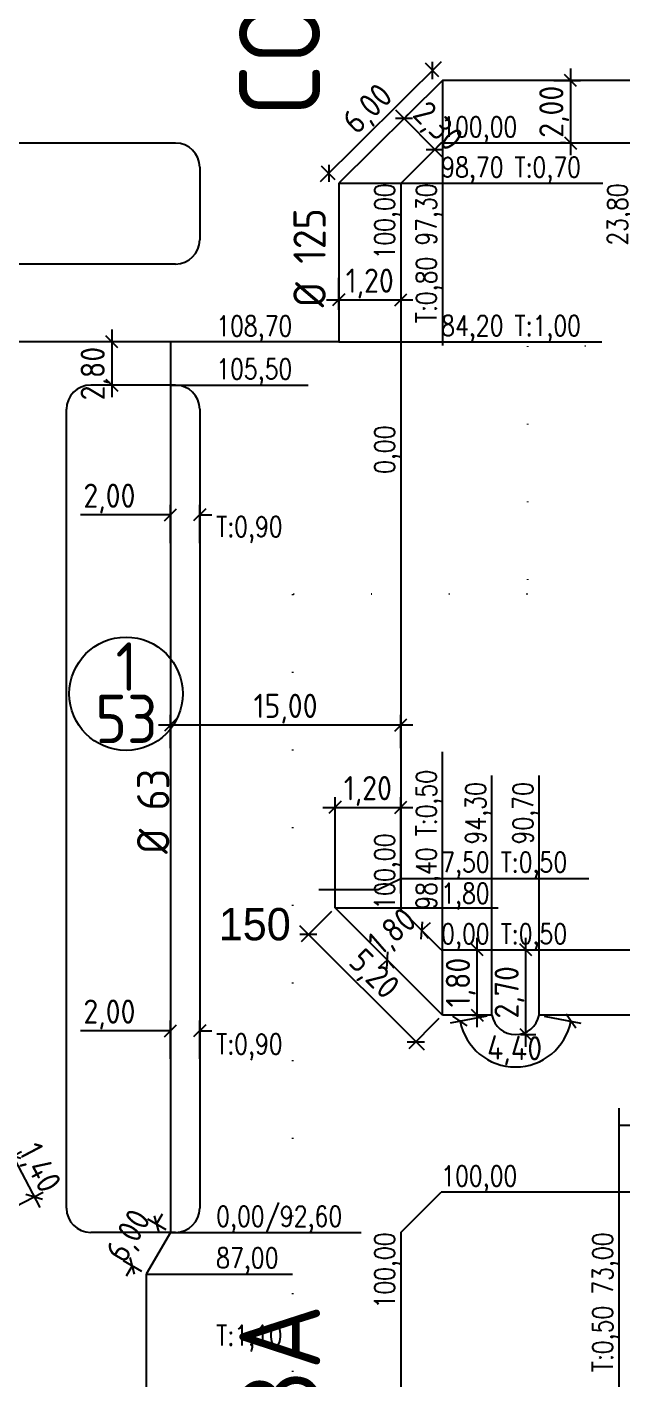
# Model space of a CAD drawing. Extents: x -48 to 13651, y -112 to 3468.
# Drawn here: x 1466 to 1539.6, y 1316 to 1483.5 of the extents above; entities that cross this region are included whole.
import ezdxf
from ezdxf.enums import TextEntityAlignment as Align

# ---------------------------------------------------------------- set-up
doc = ezdxf.new("R2010")
doc.units = 0
doc.header["$LTSCALE"] = 6
doc.header["$MEASUREMENT"] = 0
doc.linetypes.add('DOT2', pattern=[3.175, 0, -3.175])
doc.linetypes.add('HIDDEN', pattern=[0.375, 0.25, -0.125])
doc.layers.get('0').update_dxf_attribs({"linetype": 'CONTINUOUS'})
doc.layers.get('DEFPOINTS').update_dxf_attribs({"linetype": 'CONTINUOUS'})
for name, color, linetype in [('125', 101, 'CONTINUOUS'), ('50', 41, 'CONTINUOUS'), ('CAS', 7, 'CONTINUOUS'), ('CAÑERIA SIN CROQUIS', 210, 'HIDDEN'), ('Caño 110mm', 170, 'CONTINUOUS'), ('COTA', 2, 'CONTINUOUS'), ('MANZANAS', 7, 'CONTINUOUS'), ('NUMCASA', 12, 'CONTINUOUS'), ('NUMERO-CROQUIS', 13, 'CONTINUOUS'), ('PROGRESIVA', 60, 'CONTINUOUS'), ('RADIO', 4, 'DOT2'), ('TXTDIAMETRO', 7, 'CONTINUOUS')]:
    doc.layers.add(name, color=color, linetype=linetype)
doc.layers.add('ATENCION', color=7, linetype='CONTINUOUS', plot=False)
doc.styles.add('ABADIMTCONDE', font='isocp.shx')
doc.styles.add('GEOSLAB703LTBT', font='isocp.shx', dxfattribs={"width": 0.9, "height": 8})
doc.styles.add('GOTHICE', font='GOTHICE.shx', dxfattribs={"height": 0.6})
doc.styles.add('ROMANS', font='romans.shx', dxfattribs={"width": 0.8, "height": 2.5})
doc.dimstyles.new('COTA02', dxfattribs={"dimtxt": 3, "dimasz": 1.5, "dimexe": 1.25, "dimexo": 0.625, "dimgap": 0.3, "dimtad": 1, "dimtoh": 1, "dimdsep": 46, "dimlunit": 6, "dimtxsty": 'ABADIMTCONDE', "dimblk1": 'OBLIQUE', "dimblk2": 'OBLIQUE', "dimsah": 1, "dimcen": 2.5, "dimdle": 1.5, "dimclrd": 60, "dimclre": 60, "dimclrt": 256, "dimadec": 0, "dimazin": 0, "dimtfac": 1, "dimtix": 1, "dimtofl": 0, "dimtmove": 0, "dimatfit": 0, "dimldrblk": 'OBLIQUE', "dimfxl": 1, "dimtolj": 1, "dimtzin": 0, "dimarcsym": 0})

# ---------------------------------------------------------------- blocks, each defined once
blk = doc.blocks.new('D63')
at = {"layer": 'TXTDIAMETRO', "color": 7, "ltscale": 0.1, "style": 'ABADIMTCONDE'}
blk.add_text('Ø 63', height=4, dxfattribs=at).set_placement((0, 0), align=Align.MIDDLE)
blk = doc.blocks.new('_OBLIQUE')
at = {"color": 0, "linetype": 'ByBlock'}
blk.add_line((-0.5, -0.5), (0.5, 0.5), dxfattribs=at)
blk = doc.blocks.new('*D945')
at = {"layer": 'COTA', "color": 60, "lineweight": -2, "transparency": 16777216}
for p, q in [((1504.09, 1376.13), (1504.09, 1388.07)), ((1512.23, 1376.13), (1512.23, 1388.07)), ((1502.59, 1386.82), (1513.73, 1386.82))]:
    blk.add_line(p, q, dxfattribs=at)
at = {"layer": 'DEFPOINTS', "color": 0, "transparency": 16777216}
for p in [(1512.23, 1386.82), (1504.09, 1375.5), (1512.23, 1375.5)]:
    blk.add_point(p, dxfattribs=at)
at = {"layer": 'COTA', "color": 60, "lineweight": -2, "transparency": 16777216, "xscale": 1.5, "yscale": 1.5, "zscale": 1.5, "rotation": 180}
blk.add_blockref('_OBLIQUE', (1504.09, 1386.82), dxfattribs=at)
at = {"layer": 'COTA', "color": 60, "lineweight": -2, "transparency": 16777216, "xscale": 1.5, "yscale": 1.5, "zscale": 1.5}
blk.add_blockref('_OBLIQUE', (1512.23, 1386.82), dxfattribs=at)
at = {"layer": 'COTA', "transparency": 16777216, "insert": (1508.16, 1388.85), "char_height": 3, "attachment_point": 5, "style": 'ABADIMTCONDE'}
blk.add_mtext('\\A1;1,20', dxfattribs=at)
blk = doc.blocks.new('*D946')
at = {"layer": 'COTA', "color": 60, "lineweight": -2, "transparency": 16777216}
for p, q in [((1503.65, 1373.92), (1499.91, 1370.17)), ((1515.16, 1356.71), (1499.73, 1372.12)), ((1516.95, 1360.64), (1513.21, 1356.89))]:
    blk.add_line(p, q, dxfattribs=at)
at = {"layer": 'DEFPOINTS', "color": 0, "transparency": 16777216}
for p in [(1504.09, 1374.36), (1500.79, 1371.06), (1517.39, 1361.08)]:
    blk.add_point(p, dxfattribs=at)
at = {"layer": 'COTA', "color": 60, "lineweight": -2, "transparency": 16777216, "xscale": 1.5, "yscale": 1.5, "zscale": 1.5}
for p, rotation in [((1500.79, 1371.06), 135.0429814309584), ((1514.09, 1357.77), 315.0429814309584)]:
    blk.add_blockref('_OBLIQUE', p, dxfattribs=dict(at, rotation=rotation))
at = {"layer": 'COTA', "transparency": 16777216, "insert": (1508.75, 1365.97), "char_height": 3, "attachment_point": 5, "rotation": 315.043, "style": 'ABADIMTCONDE'}
blk.add_mtext('\\A1;5,20', dxfattribs=at)
blk = doc.blocks.new('*D947')
at = {"layer": 'COTA', "color": 60, "lineweight": -2, "transparency": 16777216}
for p, q in [((1514.79, 1371.56), (1515.92, 1372.54)), ((1514.99, 1371.33), (1515.61, 1370.62)), ((1510.56, 1367.87), (1509.42, 1366.89)), ((1510.75, 1367.65), (1511.38, 1366.93))]:
    blk.add_line(p, q, dxfattribs=at)
at = {"layer": 'DEFPOINTS', "color": 0, "transparency": 16777216}
for p in [(1514.57, 1371.8), (1514.79, 1371.56), (1510.34, 1368.12)]:
    blk.add_point(p, dxfattribs=at)
at = {"layer": 'COTA', "color": 60, "lineweight": -2, "transparency": 16777216, "xscale": 1.5, "yscale": 1.5, "zscale": 1.5}
for p, rotation in [((1514.79, 1371.56), 221.055558795218), ((1510.56, 1367.87), 41.05555879521807)]:
    blk.add_blockref('_OBLIQUE', p, dxfattribs=dict(at, rotation=rotation))
at = {"layer": 'COTA', "transparency": 16777216, "insert": (1511.34, 1371.24), "char_height": 3, "attachment_point": 5, "rotation": 41.0556, "style": 'ABADIMTCONDE'}
blk.add_mtext('\\A1;1,80', dxfattribs=at)
blk = doc.blocks.new('*D948')
at = {"layer": 'COTA', "color": 60, "lineweight": -2, "transparency": 16777216}
for p, q in [((1521.69, 1359.58), (1521.69, 1370.65)), ((1521.08, 1369.15), (1522.94, 1369.15)), ((1521.08, 1361.08), (1522.94, 1361.08))]:
    blk.add_line(p, q, dxfattribs=at)
at = {"layer": 'DEFPOINTS', "color": 0, "transparency": 16777216}
for p in [(1520.45, 1369.15), (1521.69, 1369.15), (1520.45, 1361.08)]:
    blk.add_point(p, dxfattribs=at)
at = {"layer": 'COTA', "color": 60, "lineweight": -2, "transparency": 16777216, "xscale": 1.5, "yscale": 1.5, "zscale": 1.5}
for p, rotation in [((1521.69, 1369.15), 90), ((1521.69, 1361.08), 270)]:
    blk.add_blockref('_OBLIQUE', p, dxfattribs=dict(at, rotation=rotation))
at = {"layer": 'COTA', "transparency": 16777216, "insert": (1519.66, 1365.11), "char_height": 3, "attachment_point": 5, "rotation": 90, "style": 'ABADIMTCONDE'}
blk.add_mtext('\\A1;1,80', dxfattribs=at)
blk = doc.blocks.new('*D949')
at = {"layer": 'COTA', "color": 60, "lineweight": -2, "transparency": 16777216}
for p, q in [((1527.71, 1357.16), (1527.71, 1370.65)), ((1527.06, 1369.15), (1528.96, 1369.15)), ((1527.06, 1358.66), (1528.96, 1358.66))]:
    blk.add_line(p, q, dxfattribs=at)
at = {"layer": 'DEFPOINTS', "color": 0, "transparency": 16777216}
for p in [(1526.44, 1369.15), (1527.71, 1369.15), (1526.44, 1358.66)]:
    blk.add_point(p, dxfattribs=at)
at = {"layer": 'COTA', "color": 60, "lineweight": -2, "transparency": 16777216, "xscale": 1.5, "yscale": 1.5, "zscale": 1.5}
for p, rotation in [((1527.71, 1369.15), 90), ((1527.71, 1358.66), 270)]:
    blk.add_blockref('_OBLIQUE', p, dxfattribs=dict(at, rotation=rotation))
at = {"layer": 'COTA', "transparency": 16777216, "insert": (1525.69, 1363.9), "char_height": 3, "attachment_point": 5, "rotation": 90, "style": 'ABADIMTCONDE'}
blk.add_mtext('\\A1;2,70', dxfattribs=at)
blk = doc.blocks.new('*D957')
at = {"layer": 'COTA', "color": 60, "lineweight": -2, "transparency": 16777216}
for p, q in [((1522.9, 1360.96), (1518.35, 1360.09)), ((1529.98, 1360.96), (1534.53, 1360.09))]:
    blk.add_line(p, q, dxfattribs=at)
blk.add_arc((1526.44, 1361.64), 6.99, 190.8, 349.2, dxfattribs=at)
at = {"layer": 'DEFPOINTS', "color": 0, "transparency": 16777216}
for p in [(1523.51, 1361.08), (1526.44, 1361.64), (1529.37, 1361.08), (1529.55, 1355.38)]:
    blk.add_point(p, dxfattribs=at)
at = {"layer": 'COTA', "color": 60, "lineweight": -2, "transparency": 16777216, "xscale": 1.5, "yscale": 1.5, "zscale": 1.5}
for p, rotation in [((1519.57, 1360.33), 100.7999698689639), ((1533.31, 1360.33), 79.20003013102695)]:
    blk.add_blockref('_OBLIQUE', p, dxfattribs=dict(at, rotation=rotation))
at = {"layer": 'COTA', "transparency": 16777216, "insert": (1526.33, 1356.67), "char_height": 3, "attachment_point": 5, "rotation": 358.7519, "style": 'ABADIMTCONDE'}
blk.add_mtext('\\A1;4,40', dxfattribs=at)
blk = doc.blocks.new('*D1003')
at = {"layer": 'COTA', "color": 60, "lineweight": -2, "transparency": 16777216}
for p, q in [((1517.23, 1479.2), (1502.25, 1464.33)), ((1516.95, 1477.35), (1515.28, 1479.03)), ((1504.1, 1464.6), (1502.43, 1466.28))]:
    blk.add_line(p, q, dxfattribs=at)
at = {"layer": 'DEFPOINTS', "color": 0, "transparency": 16777216}
for p in [(1517.39, 1476.9), (1503.32, 1465.39), (1504.54, 1464.15)]:
    blk.add_point(p, dxfattribs=at)
at = {"layer": 'COTA', "color": 60, "lineweight": -2, "transparency": 16777216, "xscale": 1.5, "yscale": 1.5, "zscale": 1.5}
for p, rotation in [((1516.17, 1478.14), 44.78035483336588), ((1503.32, 1465.39), 224.7803548333658)]:
    blk.add_blockref('_OBLIQUE', p, dxfattribs=dict(at, rotation=rotation))
at = {"layer": 'COTA', "transparency": 16777216, "insert": (1508.31, 1473.2), "char_height": 3, "attachment_point": 5, "rotation": 44.7804, "style": 'ABADIMTCONDE'}
blk.add_mtext('\\A1;6,00', dxfattribs=at)
blk = doc.blocks.new('*D1004')
at = {"layer": 'COTA', "color": 60, "lineweight": -2, "transparency": 16777216}
for p, q in [((1511.56, 1473.24), (1517.5, 1467.3)), ((1512.92, 1472.47), (1513.51, 1473.06)), ((1516.74, 1468.66), (1517.33, 1469.24))]:
    blk.add_line(p, q, dxfattribs=at)
at = {"layer": 'DEFPOINTS', "color": 0, "transparency": 16777216}
for p in [(1512.48, 1472.03), (1516.3, 1468.21), (1516.44, 1468.36)]:
    blk.add_point(p, dxfattribs=at)
at = {"layer": 'COTA', "color": 60, "lineweight": -2, "transparency": 16777216, "xscale": 1.5, "yscale": 1.5, "zscale": 1.5}
for p, rotation in [((1512.63, 1472.17), 134.9999999999966), ((1516.44, 1468.36), 314.9999999999966)]:
    blk.add_blockref('_OBLIQUE', p, dxfattribs=dict(at, rotation=rotation))
at = {"layer": 'COTA', "transparency": 16777216, "insert": (1516.64, 1471.03), "char_height": 3, "attachment_point": 5, "rotation": 315, "style": 'ABADIMTCONDE'}
blk.add_mtext('\\A1;2,30', dxfattribs=at)
blk = doc.blocks.new('*D1007')
at = {"layer": 'COTA', "color": 60, "lineweight": -2, "transparency": 16777216}
for p, q in [((1533.26, 1478.4), (1533.26, 1467.65)), ((1531.2, 1476.9), (1534.51, 1476.9)), ((1532.63, 1469.15), (1532.01, 1469.15))]:
    blk.add_line(p, q, dxfattribs=at)
at = {"layer": 'DEFPOINTS', "color": 0, "transparency": 16777216}
for p in [(1530.57, 1476.9), (1533.26, 1469.15), (1533.26, 1469.15)]:
    blk.add_point(p, dxfattribs=at)
at = {"layer": 'COTA', "color": 60, "lineweight": -2, "transparency": 16777216, "xscale": 1.5, "yscale": 1.5, "zscale": 1.5}
for p, rotation in [((1533.26, 1476.9), 90), ((1533.26, 1469.15), 270)]:
    blk.add_blockref('_OBLIQUE', p, dxfattribs=dict(at, rotation=rotation))
at = {"layer": 'COTA', "transparency": 16777216, "insert": (1531.23, 1473.02), "char_height": 3, "attachment_point": 5, "rotation": 90, "style": 'ABADIMTCONDE'}
blk.add_mtext('\\A1;2,00', dxfattribs=at)
blk = doc.blocks.new('*D1009')
at = {"layer": 'COTA', "color": 60, "lineweight": -2, "transparency": 16777216}
for p, q in [((1476.46, 1446.02), (1476.46, 1437.65)), ((1478.43, 1444.52), (1475.21, 1444.52)), ((1478.46, 1439.15), (1475.21, 1439.15))]:
    blk.add_line(p, q, dxfattribs=at)
at = {"layer": 'DEFPOINTS', "color": 0, "transparency": 16777216}
for p in [(1479.06, 1444.52), (1476.46, 1439.15), (1479.08, 1439.15)]:
    blk.add_point(p, dxfattribs=at)
at = {"layer": 'COTA', "color": 60, "lineweight": -2, "transparency": 16777216, "xscale": 1.5, "yscale": 1.5, "zscale": 1.5}
for p, rotation in [((1476.46, 1444.52), 90), ((1476.46, 1439.15), 270)]:
    blk.add_blockref('_OBLIQUE', p, dxfattribs=dict(at, rotation=rotation))
at = {"layer": 'COTA', "transparency": 16777216, "insert": (1474.43, 1440.57), "char_height": 3, "attachment_point": 5, "rotation": 90, "style": 'ABADIMTCONDE'}
blk.add_mtext('\\A1;2,80', dxfattribs=at)
blk = doc.blocks.new('*D1010')
at = {"layer": 'COTA', "color": 60, "lineweight": -2, "transparency": 16777216}
for p, q in [((1504.54, 1452.46), (1504.54, 1448.46)), ((1512.23, 1452.46), (1512.23, 1448.46)), ((1503.04, 1449.71), (1513.73, 1449.71))]:
    blk.add_line(p, q, dxfattribs=at)
at = {"layer": 'DEFPOINTS', "color": 0, "transparency": 16777216}
for p in [(1504.54, 1453.08), (1512.23, 1453.08), (1512.23, 1449.71)]:
    blk.add_point(p, dxfattribs=at)
at = {"layer": 'COTA', "color": 60, "lineweight": -2, "transparency": 16777216, "xscale": 1.5, "yscale": 1.5, "zscale": 1.5, "rotation": 180}
blk.add_blockref('_OBLIQUE', (1504.54, 1449.71), dxfattribs=at)
at = {"layer": 'COTA', "color": 60, "lineweight": -2, "transparency": 16777216, "xscale": 1.5, "yscale": 1.5, "zscale": 1.5}
blk.add_blockref('_OBLIQUE', (1512.23, 1449.71), dxfattribs=at)
at = {"layer": 'COTA', "transparency": 16777216, "insert": (1508.39, 1451.74), "char_height": 3, "attachment_point": 5, "style": 'ABADIMTCONDE'}
blk.add_mtext('\\A1;1,20', dxfattribs=at)
blk = doc.blocks.new('*D1021')
at = {"layer": 'COTA', "color": 60, "lineweight": -2, "transparency": 16777216}
for p, q in [((1460.59, 1341.73), (1465.28, 1344.19)), ((1463.47, 1344.94), (1467.53, 1337.24)), ((1463.25, 1336.68), (1467.94, 1339.15))]:
    blk.add_line(p, q, dxfattribs=at)
at = {"layer": 'DEFPOINTS', "color": 0, "transparency": 16777216}
for p in [(1460.04, 1341.44), (1466.83, 1338.56), (1462.7, 1336.39)]:
    blk.add_point(p, dxfattribs=at)
at = {"layer": 'COTA', "color": 60, "lineweight": -2, "transparency": 16777216, "xscale": 1.5, "yscale": 1.5, "zscale": 1.5}
for p, rotation in [((1464.17, 1343.61), 117.7939779581876), ((1466.83, 1338.56), 297.7939779581875)]:
    blk.add_blockref('_OBLIQUE', p, dxfattribs=dict(at, rotation=rotation))
at = {"layer": 'COTA', "transparency": 16777216, "insert": (1467.29, 1342.03), "char_height": 3, "attachment_point": 5, "rotation": 297.794, "style": 'ABADIMTCONDE'}
blk.add_mtext('\\A1;1,40', dxfattribs=at)
blk = doc.blocks.new('*D1509')
at = {"layer": 'DEFPOINTS', "color": 0, "transparency": 16777216}
for p in [(1481.98, 1335.16), (1483.71, 1334.15), (1480.7, 1328.99)]:
    blk.add_point(p, dxfattribs=at)
at = {"layer": 'PROGRESIVA', "color": 60, "lineweight": -2, "transparency": 16777216}
for p, q in [((1483.17, 1334.46), (1480.9, 1335.79)), ((1481.98, 1335.16), (1482.74, 1336.45)), ((1480.16, 1329.3), (1477.89, 1330.63)), ((1478.97, 1330), (1478.21, 1328.71))]:
    blk.add_line(p, q, dxfattribs=at)
at = {"layer": 'PROGRESIVA', "color": 60, "lineweight": -2, "transparency": 16777216, "xscale": 1.5, "yscale": 1.5, "zscale": 1.5}
for p, rotation in [((1481.98, 1335.16), 239.7195684255239), ((1478.97, 1330), 59.71956842552388)]:
    blk.add_blockref('_OBLIQUE', p, dxfattribs=dict(at, rotation=rotation))
at = {"layer": 'PROGRESIVA', "transparency": 16777216, "insert": (1478.73, 1333.6), "char_height": 3, "attachment_point": 5, "rotation": 59.7196, "style": 'ABADIMTCONDE'}
blk.add_mtext('\\A1;6,00', dxfattribs=at)
blk = doc.blocks.new('*D1510')
at = {"layer": 'DEFPOINTS', "color": 0, "transparency": 16777216}
for p in [(1512.23, 1397.03), (1483.71, 1393.53), (1512.23, 1393.53)]:
    blk.add_point(p, dxfattribs=at)
at = {"layer": 'PROGRESIVA', "color": 60, "lineweight": -2, "transparency": 16777216}
for p, q in [((1483.71, 1394.15), (1483.71, 1398.28)), ((1512.23, 1394.15), (1512.23, 1398.28)), ((1482.21, 1397.03), (1513.73, 1397.03))]:
    blk.add_line(p, q, dxfattribs=at)
at = {"layer": 'PROGRESIVA', "color": 60, "lineweight": -2, "transparency": 16777216, "xscale": 1.5, "yscale": 1.5, "zscale": 1.5, "rotation": 180}
blk.add_blockref('_OBLIQUE', (1483.71, 1397.03), dxfattribs=at)
at = {"layer": 'PROGRESIVA', "color": 60, "lineweight": -2, "transparency": 16777216, "xscale": 1.5, "yscale": 1.5, "zscale": 1.5}
blk.add_blockref('_OBLIQUE', (1512.23, 1397.03), dxfattribs=at)
at = {"layer": 'PROGRESIVA', "transparency": 16777216, "insert": (1497.97, 1399.05), "char_height": 3, "attachment_point": 5, "style": 'ABADIMTCONDE'}
blk.add_mtext('\\A1;15,00', dxfattribs=at)
blk = doc.blocks.new('*D1511')
at = {"layer": 'DEFPOINTS', "color": 0, "transparency": 16777216}
for p in [(1483.71, 1359.14), (1483.71, 1355.02), (1487.33, 1355.02)]:
    blk.add_point(p, dxfattribs=at)
at = {"layer": 'PROGRESIVA', "color": 60, "lineweight": -2, "transparency": 16777216}
for p, q in [((1483.71, 1355.64), (1483.71, 1360.39)), ((1487.33, 1355.64), (1487.33, 1360.39)), ((1483.71, 1359.14), (1472.58, 1359.14)), ((1487.33, 1359.14), (1488.83, 1359.14))]:
    blk.add_line(p, q, dxfattribs=at)
at = {"layer": 'PROGRESIVA', "color": 60, "lineweight": -2, "transparency": 16777216, "xscale": 1.5, "yscale": 1.5, "zscale": 1.5}
blk.add_blockref('_OBLIQUE', (1483.71, 1359.14), dxfattribs=at)
at = {"layer": 'PROGRESIVA', "color": 60, "lineweight": -2, "transparency": 16777216, "xscale": 1.5, "yscale": 1.5, "zscale": 1.5, "rotation": 180}
blk.add_blockref('_OBLIQUE', (1487.33, 1359.14), dxfattribs=at)
at = {"layer": 'PROGRESIVA', "transparency": 16777216, "insert": (1476.15, 1361.16), "char_height": 3, "attachment_point": 5, "style": 'ABADIMTCONDE'}
blk.add_mtext('\\A1;2,00', dxfattribs=at)
blk = doc.blocks.new('*D1512')
at = {"layer": 'DEFPOINTS', "color": 0, "transparency": 16777216}
for p in [(1483.71, 1423.07), (1483.71, 1418.95), (1487.33, 1418.95)]:
    blk.add_point(p, dxfattribs=at)
at = {"layer": 'PROGRESIVA', "color": 60, "lineweight": -2, "transparency": 16777216}
for p, q in [((1483.71, 1419.57), (1483.71, 1424.32)), ((1487.33, 1419.57), (1487.33, 1424.32)), ((1483.71, 1423.07), (1472.58, 1423.07)), ((1487.33, 1423.07), (1488.83, 1423.07))]:
    blk.add_line(p, q, dxfattribs=at)
at = {"layer": 'PROGRESIVA', "color": 60, "lineweight": -2, "transparency": 16777216, "xscale": 1.5, "yscale": 1.5, "zscale": 1.5}
blk.add_blockref('_OBLIQUE', (1483.71, 1423.07), dxfattribs=at)
at = {"layer": 'PROGRESIVA', "color": 60, "lineweight": -2, "transparency": 16777216, "xscale": 1.5, "yscale": 1.5, "zscale": 1.5, "rotation": 180}
blk.add_blockref('_OBLIQUE', (1487.33, 1423.07), dxfattribs=at)
at = {"layer": 'PROGRESIVA', "transparency": 16777216, "insert": (1476.15, 1425.09), "char_height": 3, "attachment_point": 5, "style": 'ABADIMTCONDE'}
blk.add_mtext('\\A1;2,00', dxfattribs=at)
blk = doc.blocks.new('Ø125')
at = {"layer": 'TXTDIAMETRO', "color": 7, "ltscale": 0.1, "style": 'ABADIMTCONDE'}
blk.add_text('Ø 125', height=4, dxfattribs=at).set_placement((0, 0), align=Align.MIDDLE)

msp = doc.modelspace()

# ---------------------------------------------------------------- linework, layer by layer
at = {"layer": '125', "ltscale": 0.1}
for p, q in [((1517.393, 1476.904), (1504.543, 1464.153)), ((1541.072, 1476.904), (1517.393, 1476.904)), ((1504.543, 1464.153), (1504.543, 1444.515)), ((1504.543, 1444.515), (1388.159, 1444.515))]:
    msp.add_line(p, q, dxfattribs=at)
at = {"layer": '50', "ltscale": 0.1}
for p, q in [((1504.09, 1374.361), (1504.09, 1376.645)), ((1517.393, 1361.078), (1504.09, 1374.361)), ((1523.513, 1361.078), (1517.393, 1361.078)), ((1561.825, 1361.078), (1529.366, 1361.078)), ((1564.726, 1347.399), (1539.234, 1347.399))]:
    msp.add_line(p, q, dxfattribs=at)
msp.add_arc((1526.439, 1361.636), 2.979, 190.79997, 349.20003, dxfattribs=at)
at = {"layer": 'CAS', "ltscale": 0.1}
for p, q in [((1502.095, 1376.645), (1506.085, 1376.645)), ((1539.234, 1349.525), (1539.234, 1345.274))]:
    msp.add_line(p, q, dxfattribs=at)
at = {"layer": 'Caño 110mm', "ltscale": 0.1}
for p, q in [((1483.713, 1444.468), (1483.713, 1334.145)), ((1483.713, 1334.145), (1480.702, 1328.989)), ((1480.702, 1328.989), (1480.702, 1311.803))]:
    msp.add_line(p, q, dxfattribs=at)
at = {"layer": 'MANZANAS'}
for p, q in [((1484.334, 1469.145), (1387.234, 1469.145)), ((1512.234, 1464.145), (1517.234, 1469.145)), ((1607.234, 1469.145), (1517.234, 1469.145)), ((1487.334, 1466.145), (1487.334, 1457.145)), ((1512.234, 1464.145), (1512.234, 1374.145)), ((1484.334, 1454.145), (1387.234, 1454.145)), ((1484.334, 1439.145), (1473.834, 1439.145)), ((1470.834, 1337.145), (1470.834, 1436.145)), ((1487.334, 1436.145), (1487.334, 1337.145)), ((1517.234, 1369.145), (1512.234, 1374.145)), ((1517.234, 1369.145), (1607.234, 1369.145)), ((1512.234, 1334.145), (1517.234, 1339.145)), ((1607.234, 1339.145), (1517.234, 1339.145)), ((1484.334, 1334.145), (1473.834, 1334.145)), ((1512.234, 1334.145), (1512.234, 1244.145))]:
    msp.add_line(p, q, dxfattribs=at)
for centre, start, end in [((1484.334, 1466.145), 360, 90), ((1484.334, 1457.145), 270, 0), ((1473.834, 1436.145), 90, 180), ((1484.334, 1436.145), 0, 90), ((1473.834, 1337.145), 180, 270), ((1484.334, 1337.145), 270, 0)]:
    msp.add_arc(centre, 3, start, end, dxfattribs=at)
at = {"layer": 'NUMERO-CROQUIS'}
msp.add_circle((1478.209, 1400.899), 7.025, dxfattribs=at)
at = {"layer": 'PROGRESIVA'}
for p, q in [((1517.393, 1476.904), (1517.393, 1444.067)), ((1504.543, 1464.153), (1537.263, 1464.153)), ((1504.543, 1444.515), (1537.125, 1444.515)), ((1483.713, 1439.145), (1500.758, 1439.145)), ((1517.393, 1361.078), (1517.393, 1393.716)), ((1523.513, 1361.078), (1523.513, 1390.762)), ((1529.366, 1361.078), (1529.366, 1390.762)), ((1509.419, 1376.645), (1512.222, 1378.023)), ((1512.222, 1378.023), (1535.525, 1378.023)), ((1504.09, 1376.645), (1509.419, 1376.645)), ((1504.09, 1374.361), (1524.312, 1374.361)), ((1539.234, 1347.399), (1539.234, 1314.479)), ((1483.713, 1334.145), (1507.326, 1334.145)), ((1480.702, 1328.989), (1498.82, 1328.989))]:
    msp.add_line(p, q, dxfattribs=at)
at = {"layer": 'RADIO', "color": 4, "ltscale": 0.5}
for p, q in [((1602.496, 1443.982), (1527.908, 1443.982)), ((1527.908, 1443.982), (1527.908, 1413.23)), ((1527.908, 1413.23), (1498.82, 1413.23)), ((1498.82, 1413.23), (1498.82, 1095.639))]:
    msp.add_line(p, q, dxfattribs=at)

# ---------------------------------------------------------------- block references
at = {"layer": 'CAÑERIA SIN CROQUIS', "color": 13, "ltscale": 0.1, "rotation": 90}
msp.add_blockref('D63', (1481.563, 1386.322), dxfattribs=at)
at = {"layer": 'COTA', "rotation": 90}
msp.add_blockref('Ø125', (1500.931, 1454.926), dxfattribs=at)

# ---------------------------------------------------------------- texts
at = {"layer": 'ATENCION', "style": 'GEOSLAB703LTBT'}
for p in [(1497.234, 1472.415), (1497.234, 1272.415)]:
    msp.add_text('CORDOBA', height=10, rotation=90, dxfattribs=at).set_placement(p, align=Align.MIDDLE_LEFT)
at = {"layer": 'NUMCASA', "color": 12, "linetype": 'Continuous', "style": 'GOTHICE'}
msp.add_text('150', height=4, dxfattribs=at).set_placement((1494.148, 1369.145), align=Align.BOTTOM_CENTER)
at = {"layer": 'NUMERO-CROQUIS', "style": 'GEOSLAB703LTBT'}
for s, p in [('1', (1478.265, 1404.264)), ('53', (1478.265, 1397.794))]:
    msp.add_text(s, height=6, dxfattribs=at).set_placement(p, align=Align.MIDDLE)
at = {"layer": 'PROGRESIVA', "style": 'ROMANS', "width": 0.8}
for s, p in [('100,00', (1517.234, 1469.145)), ('98,70 T:0,70', (1517.234, 1464.153)), ('108,70', (1489.373, 1444.468)), ('84,20 T:1,00', (1517.234, 1444.515)), ('105,50', (1489.373, 1439.145)), ('T:0,90', (1489.373, 1419.605)), ('7,50 T:0,50', (1517.234, 1378.023)), ('1,80', (1517.234, 1374.171)), ('0,00 T:0,50', (1517.234, 1369.145)), ('T:0,90', (1489.373, 1355.498)), ('100,00', (1517.234, 1339.145)), ('0,00/92,60', (1489.373, 1334.145)), ('87,00', (1489.373, 1328.989)), ('T:1,10', (1489.373, 1319.381))]:
    msp.add_text(s, height=2.5, dxfattribs=at).set_placement(p, align=Align.BOTTOM_LEFT)
for s, p in [('100,00', (1512.234, 1464.145)), ('T:0,80 97,30', (1517.393, 1464.145)), ('23,80', (1541.072, 1464.145)), ('0,00', (1512.234, 1434.145)), ('100,00', (1512.234, 1334.145)), ('T:0,50 73,00', (1539.234, 1334.145))]:
    msp.add_text(s, height=2.5, rotation=90, dxfattribs=at).set_placement(p, align=Align.BOTTOM_RIGHT)
for s, p in [('98,40 T:0,50', (1517.393, 1374.145)), ('94,30', (1523.513, 1382.226)), ('90,70', (1529.366, 1382.226)), ('100,00', (1512.234, 1374.145))]:
    msp.add_text(s, height=2.5, rotation=90, dxfattribs=at).set_placement(p, align=Align.BOTTOM_LEFT)

# ---------------------------------------------------------------- dimensions: what is measured, and where the dimension line sits
at = {"layer": 'COTA'}
for p1, p2, distance, text, picture, middle in [((1517.393, 1476.904), (1504.543, 1464.153), -1.743, '6,00', '*D1003', (1508.314, 1473.203)), ((1510.342, 1368.118), (1514.575, 1371.804), -0.325, '1,80', '*D947', (1511.342, 1371.243))]:
    dim = msp.add_aligned_dim(p1=p1, p2=p2, distance=distance, text=text, dimstyle='COTA02', dxfattribs=at)
    dim.commit()
    dim.dimension.update_dxf_attribs({"geometry": picture, "text_midpoint": middle})
for base, p1, p2, text, picture, middle in [((1533.259, 1469.145), (1530.572, 1476.904), (1533.259, 1469.145), '2,00', '*D1007', (1531.234, 1473.025)), ((1521.688, 1369.145), (1520.453, 1361.078), (1520.453, 1369.145), '1,80', '*D948', (1519.663, 1365.111)), ((1527.71, 1369.145), (1526.439, 1358.656), (1526.439, 1369.145), '2,70', '*D949', (1525.685, 1363.901))]:
    dim = msp.add_linear_dim(base=base, p1=p1, p2=p2, angle=90, text=text, dimstyle='COTA02', dxfattribs=at)
    dim.commit()
    dim.dimension.update_dxf_attribs({"geometry": picture, "text_midpoint": middle})
for base, p1, p2, angle, text, picture, middle, dimtype in [((1516.444, 1468.356), (1512.483, 1472.032), (1516.302, 1468.213), 315, '2,30', '*D1004', (1515.205, 1469.594), 161), ((1476.458, 1439.145), (1479.055, 1444.515), (1479.084, 1439.145), 90, '2,80', '*D1009', (1476.458, 1440.571), 160), ((1500.791, 1371.057), (1517.393, 1361.078), (1504.09, 1374.361), 135.04298, '5,20', '*D946', (1507.317, 1364.541), 161), ((1466.83, 1338.564), (1460.041, 1341.436), (1462.702, 1336.388), 297.79398, '1,40', '*D1021', (1465.5, 1341.088), 161)]:
    dim = msp.add_linear_dim(base=base, p1=p1, p2=p2, angle=angle, text=text, dimstyle='COTA02', dxfattribs=at)
    dim.commit()
    dim.dimension.update_dxf_attribs({"geometry": picture, "text_midpoint": middle, "dimtype": dimtype})
for base, p1, p2, picture, middle in [((1512.234, 1449.712), (1504.543, 1453.084), (1512.234, 1453.084), '*D1010', (1508.388, 1451.737)), ((1512.234, 1386.822), (1504.09, 1375.503), (1512.234, 1375.503), '*D945', (1508.162, 1388.847))]:
    dim = msp.add_linear_dim(base=base, p1=p1, p2=p2, text='1,20', dimstyle='COTA02', dxfattribs=at)
    dim.commit()
    dim.dimension.update_dxf_attribs({"geometry": picture, "text_midpoint": middle})
dim = msp.add_angular_dim_3p(base=(1529.547, 1355.375), center=(1526.439, 1361.636), p1=(1523.513, 1361.078), p2=(1529.366, 1361.078), text='4,40', dimstyle='COTA02', override={"dimadec": 4}, dxfattribs=at)
dim.commit()
dim.dimension.update_dxf_attribs({"geometry": '*D957', "text_midpoint": (1526.287, 1354.648), "dimtype": 165})
at = {"layer": 'PROGRESIVA'}
for base, p1, p2, picture, middle in [((1483.713, 1423.068), (1487.334, 1418.949), (1483.713, 1418.949), '*D1512', (1476.149, 1423.068)), ((1483.713, 1359.136), (1487.334, 1355.017), (1483.713, 1355.017), '*D1511', (1476.149, 1359.136))]:
    dim = msp.add_linear_dim(base=base, p1=p1, p2=p2, text='2,00', dimstyle='COTA02', dxfattribs=at)
    dim.commit()
    dim.dimension.update_dxf_attribs({"geometry": picture, "text_midpoint": middle, "dimtype": 160})
dim = msp.add_linear_dim(base=(1512.234, 1397.026), p1=(1483.713, 1393.525), p2=(1512.234, 1393.525), text='15,00', dimstyle='COTA02', dxfattribs=at)
dim.commit()
dim.dimension.update_dxf_attribs({"geometry": '*D1510', "text_midpoint": (1497.973, 1399.051)})
dim = msp.add_aligned_dim(p1=(1480.702, 1328.989), p2=(1483.713, 1334.145), distance=2.007, text='6,00', dimstyle='COTA02', dxfattribs=at)
dim.commit()
dim.dimension.update_dxf_attribs({"geometry": '*D1509', "text_midpoint": (1478.726, 1333.6)})

doc.saveas('drawing.dxf')
